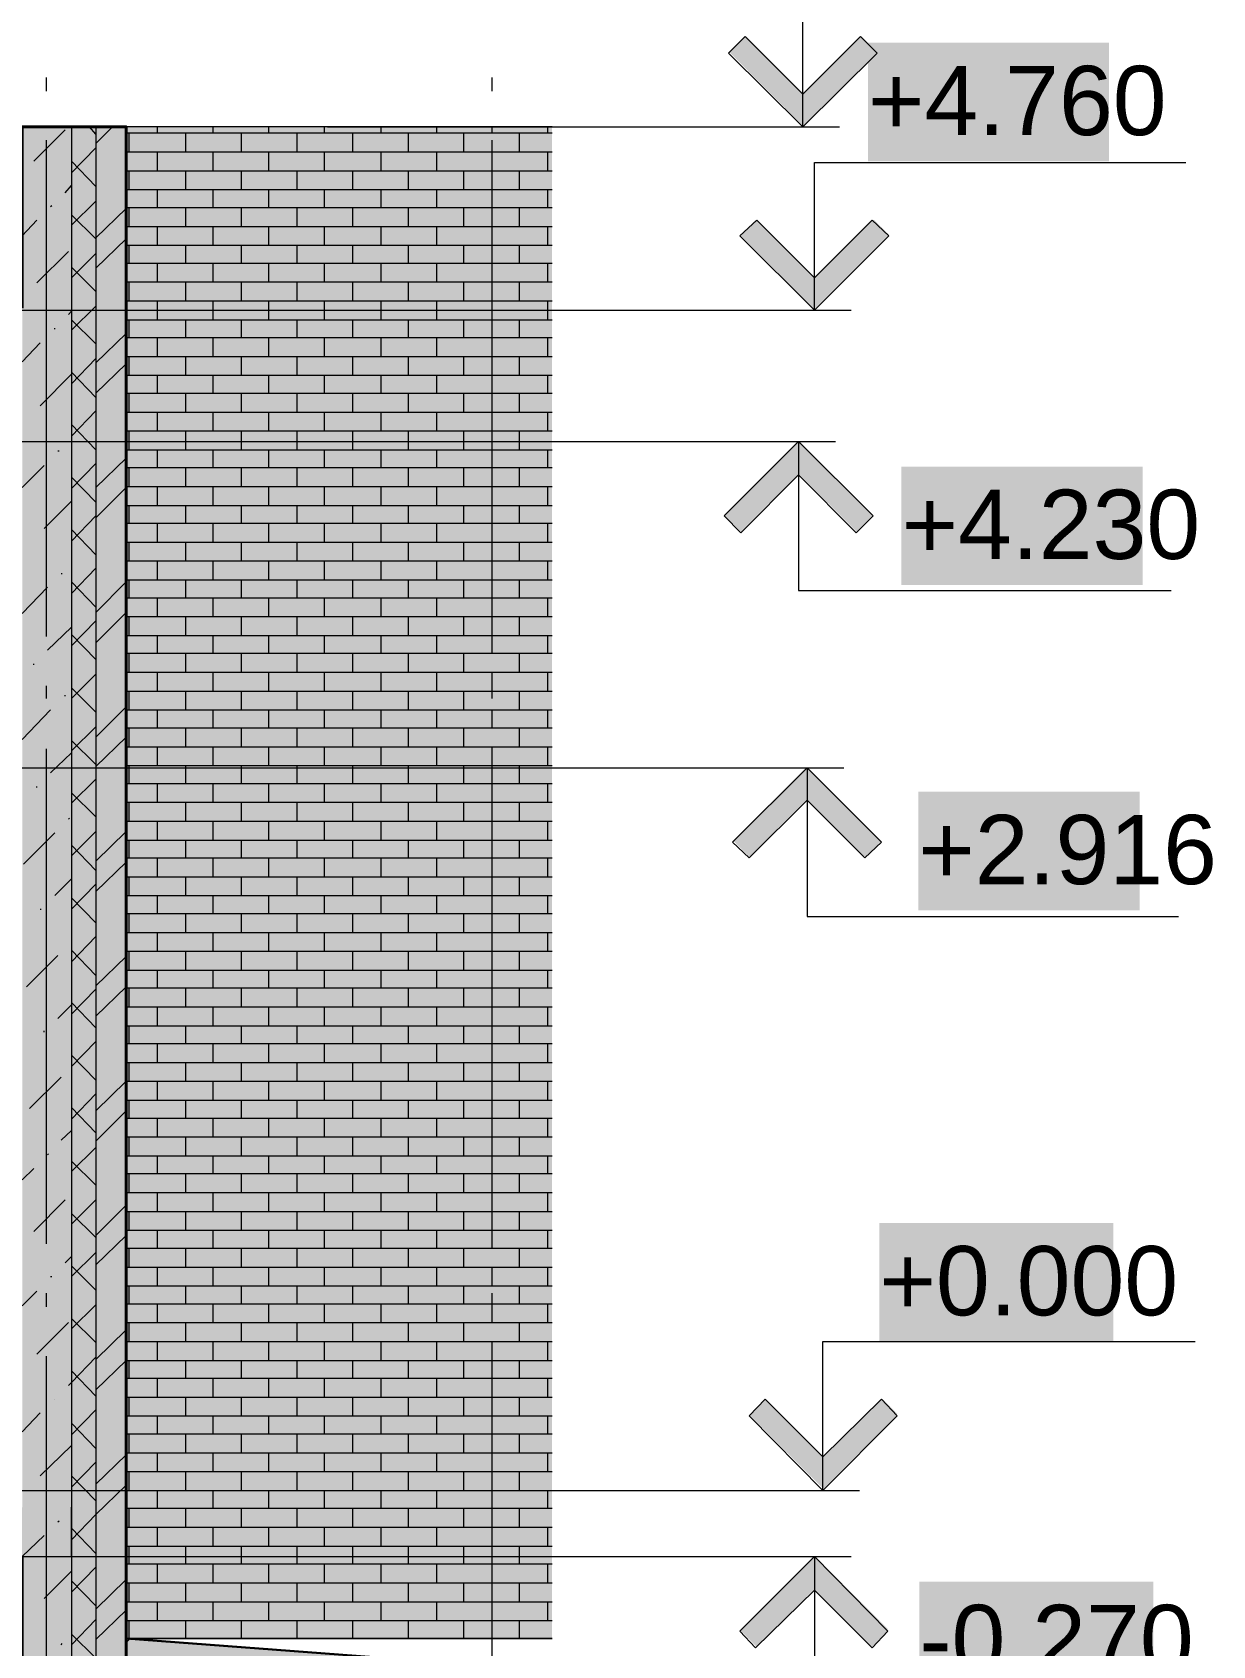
# Model space of a CAD drawing. Header units: millimetres. Extents: x -6983 to 114033, y -5968 to 36007.
# Drawn here: x 97020 to 101784, y 1476 to 7986 of the extents above; entities that cross this region are included whole.
import ezdxf

# ---------------------------------------------------------------- set-up
doc = ezdxf.new("R2010")
doc.units = ezdxf.units.MM
doc.layers.add('PDF _Геометрия', color=7, linetype='Continuous')
doc.layers.add('PDF _Текст', color=7, linetype='Continuous')
doc.layers.add('PDF _Сплошная заливка', color=7, linetype='Continuous', true_color=0xffffff)
doc.styles.add('PDF Arial', font='arial.ttf')

msp = doc.modelspace()

# ---------------------------------------------------------------- hatches: boundary and pattern name
at = {"layer": 'PDF _Сплошная заливка', "transparency": 33554559}
for color, points in [(7, [(100430, 7905.9), (100366.5, 7969.4), (100358, 7969.4), (100133.7, 7745.1), (100125.2, 7740.8), (100125.2, 7745.1), (99900.8, 7969.4), (99892.4, 7969.4), (99888.1, 7965.2), (99828.9, 7905.9), (99837.3, 7901.7), (100125.2, 7613.8), (100137.9, 7609.6), (100137.9, 7613.8)]), (256, [(100391.9, 7944), (100391.9, 7465.7), (101365.5, 7465.7), (101365.5, 7944)]), (256, [(97178.8, 7605.4), (97178.8, 302.9), (97276.2, 302.9), (97276.2, 7605.4)]), (256, [(97276.2, 7605.4), (97276.2, 302.9), (97398.9, 302.9), (97398.9, 7605.4)]), (7, [(100476.6, 7169.3), (100417.3, 7228.6), (100404.6, 7228.6), (100180.2, 7004.2), (100171.8, 7000), (100171.8, 7004.2), (99947.4, 7228.6), (99938.9, 7228.6), (99934.7, 7224.4), (99883.9, 7173.6), (99875.4, 7169.3), (100171.8, 6873), (100180.2, 6868.8), (100180.2, 6873)]), (7, [(100413.1, 6039), (100116.7, 6335.4), (100108.3, 6335.4), (100104, 6331.1), (99811.9, 6039), (99875.4, 5975.5), (99883.9, 5971.3), (99883.9, 5975.5), (100108.3, 6199.9), (100116.7, 6199.9), (100341.1, 5975.5), (100349.6, 5971.3), (100349.6, 5975.5)]), (256, [(100527.4, 6233.8), (100527.4, 5755.4), (101501, 5755.4), (101501, 6233.8)]), (7, [(100446.9, 4722.5), (100150.6, 5018.8), (100142.1, 5018.8), (100137.9, 5014.6), (99845.8, 4722.5), (99854.3, 4718.3), (99909.3, 4663.2), (99917.8, 4659), (99917.8, 4663.2), (100142.1, 4887.6), (100150.6, 4887.6), (100375, 4663.2), (100387.7, 4659), (100387.7, 4663.2)]), (256, [(100595.1, 4921.5), (100595.1, 4443.1), (101488.3, 4443.1), (101488.3, 4921.5)]), (256, [(100438.5, 3181.6), (100438.5, 2703.2), (101382.5, 2703.2), (101382.5, 3181.6)]), (7, [(100510.4, 2411.1), (100451.2, 2470.4), (100442.7, 2470.4), (100218.3, 2246), (100205.6, 2241.8), (100205.6, 2246), (99981.3, 2470.4), (99977, 2470.4), (99972.8, 2466.1), (99913.5, 2406.9), (100214.1, 2106.3), (100214.1, 2110.5), (100506.2, 2402.6)]), (256, [(72380.3, 2034.3), (72380.3, 1835.4), (97179, 1835.4), (97179, 2034.3)]), (7, [(100472.3, 1543.3), (100180.2, 1835.4), (100171.8, 1835.4), (100167.5, 1831.1), (99875.4, 1539), (99938.9, 1475.5), (99947.4, 1471.3), (99947.4, 1475.5), (100171.8, 1699.9), (100180.2, 1699.9), (100404.6, 1475.5), (100413.1, 1471.3), (100413.1, 1475.5), (100468.1, 1530.6)]), (256, [(100599.3, 1733.8), (100599.3, 1255.4), (101543.3, 1255.4), (101543.3, 1733.8)])]:
    msp.add_hatch(color=color, dxfattribs=at).paths.add_polyline_path(points)
h = msp.add_hatch(color=256, dxfattribs=at)
h.paths.add_polyline_path([(96979.8, 2034.3), (97178.8, 2034.3), (97178.8, 7605.4), (96979.8, 7605.4)])
h.paths.add_polyline_path([(97178.8, 1835.4), (96979.8, 1835.4), (96979.8, 302.9), (97178.8, 302.9)])
h = msp.add_hatch(color=256, dxfattribs=at)
h.paths.add_polyline_path([(97398.9, 1505.2), (99117.7, 1505.2), (99117.7, 7605.4), (97398.9, 7605.4)])
h.paths.add_polyline_path([(99117.7, 1352.8), (97398.9, 1352.8), (97398.9, 302.9), (99117.7, 302.9)])
h = msp.add_hatch(color=256, dxfattribs=at)
h.paths.add_polyline_path([(71440.5, 1437.4), (71381.2, 1433.2), (71381.2, 1352.8), (72380.3, 1352.8), (72380.3, 1505.2), (72325.3, 1505.2), (71940, 1475.5), (71880.8, 1471.3)])
h.paths.add_polyline_path([(97898.5, 1471.3), (97458.2, 1505.2), (97398.9, 1505.2), (97398.9, 1352.8), (98398, 1352.8), (98398, 1433.2), (97957.7, 1467.1)])

# ---------------------------------------------------------------- linework, layer by layer
at = {"layer": 'PDF _Геометрия', "lineweight": 9}
for points in [[(98211.7, 7605.4), (99693.4, 7605.4), (100129.4, 7605.4), (100430, 7901.7), (100362.3, 7969.4), (100129.4, 7736.6), (99896.6, 7969.4), (99828.9, 7901.7), (100129.4, 7605.4), (100129.4, 8202.3), (101628, 8202.3)], [(97026.4, 7465.7), (97153.4, 7592.7)], [(97178.8, 7605.4), (97178.8, 2034.3), (97178.8, 1835.4), (97178.8, 302.9)], [(97276.2, 7575.7), (97250.8, 7605.4)], [(97276.2, 7605.4), (97276.2, 302.9), (97276.2, 307.2)], [(97276.2, 7537.6), (97343.9, 7605.4)], [(97398.9, 7580), (99117.7, 7580)], [(97411.6, 7503.8), (97411.6, 7580)], [(97525.9, 7580), (97525.9, 7605.4)], [(97640.2, 7503.8), (97640.2, 7580)], [(97750.3, 7580), (97750.3, 7605.4)], [(97864.6, 7503.8), (97864.6, 7580)], [(97974.7, 7580), (97974.7, 7605.4)], [(98089, 7503.8), (98089, 7580)], [(98199, 7580), (98199, 7605.4)], [(98313.3, 7503.8), (98313.3, 7580)], [(98427.6, 7580), (98427.6, 7605.4)], [(98537.7, 7503.8), (98537.7, 7580)], [(98652, 7580), (98652, 7605.4)], [(98762.1, 7503.8), (98762.1, 7580)], [(98876.4, 7580), (98876.4, 7605.4)], [(98986.4, 7503.8), (98986.4, 7580)], [(99100.7, 7580), (99100.7, 7605.4)], [(99583.3, 7605.4), (100277.6, 7605.4)], [(97178.8, 7419.1), (97276.2, 7520.7)], [(97398.9, 7503.8), (99117.7, 7503.8)], [(97525.9, 7427.6), (97525.9, 7503.8)], [(97750.3, 7427.6), (97750.3, 7503.8)], [(97974.7, 7427.6), (97974.7, 7503.8)], [(98199, 7427.6), (98199, 7503.8)], [(98427.6, 7427.6), (98427.6, 7503.8)], [(98652, 7427.6), (98652, 7503.8)], [(98876.4, 7427.6), (98876.4, 7503.8)], [(99100.7, 7427.6), (99100.7, 7503.8)], [(96416.8, 6864.5), (99879.7, 6864.5), (100176, 6864.5), (100476.6, 7165.1), (100408.8, 7228.6), (100176, 6995.8), (99943.2, 7228.6), (99875.4, 7165.1), (100176, 6864.5), (100176, 7461.4), (101674.6, 7461.4)], [(97276.2, 7364.1), (97178.8, 7465.7)], [(97398.9, 7427.6), (99117.7, 7427.6)], [(97411.6, 7351.4), (97411.6, 7427.6)], [(97640.2, 7351.4), (97640.2, 7427.6)], [(97864.6, 7351.4), (97864.6, 7427.6)], [(98089, 7351.4), (98089, 7427.6)], [(98313.3, 7351.4), (98313.3, 7427.6)], [(98537.7, 7351.4), (98537.7, 7427.6)], [(98762.1, 7351.4), (98762.1, 7427.6)], [(98986.4, 7351.4), (98986.4, 7427.6)], [(97153.4, 7338.7), (97178.8, 7368.3)], [(97178.8, 7207.4), (97276.2, 7304.8)], [(97398.9, 7351.4), (99117.7, 7351.4)], [(97525.9, 7279.4), (97525.9, 7351.4)], [(97750.3, 7279.4), (97750.3, 7351.4)], [(97974.7, 7279.4), (97974.7, 7351.4)], [(98199, 7279.4), (98199, 7351.4)], [(98427.6, 7279.4), (98427.6, 7351.4)], [(98652, 7279.4), (98652, 7351.4)], [(98876.4, 7279.4), (98876.4, 7351.4)], [(99100.7, 7279.4), (99100.7, 7351.4)], [(96979.8, 7165.1), (97039.1, 7228.6)], [(97094.1, 7283.6), (97098.4, 7287.9)], [(97276.2, 7152.4), (97178.8, 7249.8)], [(97276.2, 7156.6), (97398.9, 7275.2)], [(97398.9, 7279.4), (99117.7, 7279.4)], [(97411.6, 7203.2), (97411.6, 7279.4)], [(97640.2, 7203.2), (97640.2, 7279.4)], [(97864.6, 7203.2), (97864.6, 7279.4)], [(98089, 7203.2), (98089, 7279.4)], [(98313.3, 7203.2), (98313.3, 7279.4)], [(98537.7, 7203.2), (98537.7, 7279.4)], [(98762.1, 7203.2), (98762.1, 7279.4)], [(98986.4, 7203.2), (98986.4, 7279.4)], [(97398.9, 7203.2), (99117.7, 7203.2)], [(97525.9, 7127), (97525.9, 7203.2)], [(97750.3, 7127), (97750.3, 7203.2)], [(97974.7, 7127), (97974.7, 7203.2)], [(98199, 7127), (98199, 7203.2)], [(98427.6, 7127), (98427.6, 7203.2)], [(98652, 7127), (98652, 7203.2)], [(98876.4, 7127), (98876.4, 7203.2)], [(99100.7, 7127), (99100.7, 7203.2)], [(97039.1, 6974.6), (97166.1, 7101.6)], [(97276.2, 7033.9), (97398.9, 7152.4)], [(97398.9, 7127), (99117.7, 7127)], [(97411.6, 7055), (97411.6, 7127)], [(97640.2, 7055), (97640.2, 7127)], [(97864.6, 7055), (97864.6, 7127)], [(98089, 7055), (98089, 7127)], [(98313.3, 7055), (98313.3, 7127)], [(98537.7, 7055), (98537.7, 7127)], [(98762.1, 7055), (98762.1, 7127)], [(98986.4, 7055), (98986.4, 7127)], [(97178.8, 6995.8), (97276.2, 7093.1)], [(97276.2, 6940.7), (97178.8, 7038.1)], [(97398.9, 7055), (99117.7, 7055)], [(97525.9, 6978.8), (97525.9, 7055)], [(97750.3, 6978.8), (97750.3, 7055)], [(97974.7, 6978.8), (97974.7, 7055)], [(98199, 6978.8), (98199, 7055)], [(98427.6, 6978.8), (98427.6, 7055)], [(98652, 6978.8), (98652, 7055)], [(98876.4, 6978.8), (98876.4, 7055)], [(99100.7, 6978.8), (99100.7, 7055)], [(97398.9, 6978.8), (99117.7, 6978.8)], [(97411.6, 6902.6), (97411.6, 6978.8)], [(97640.2, 6902.6), (97640.2, 6978.8)], [(97864.6, 6902.6), (97864.6, 6978.8)], [(98089, 6902.6), (98089, 6978.8)], [(98313.3, 6902.6), (98313.3, 6978.8)], [(98537.7, 6902.6), (98537.7, 6978.8)], [(98762.1, 6902.6), (98762.1, 6978.8)], [(98986.4, 6902.6), (98986.4, 6978.8)], [(97398.9, 6902.6), (99117.7, 6902.6)], [(97525.9, 6826.4), (97525.9, 6902.6)], [(97750.3, 6826.4), (97750.3, 6902.6)], [(97974.7, 6826.4), (97974.7, 6902.6)], [(98199, 6826.4), (98199, 6902.6)], [(98427.6, 6826.4), (98427.6, 6902.6)], [(98652, 6826.4), (98652, 6902.6)], [(98876.4, 6826.4), (98876.4, 6902.6)], [(99100.7, 6826.4), (99100.7, 6902.6)], [(97166.1, 6847.6), (97178.8, 6860.3)], [(97178.8, 6784.1), (97276.2, 6881.5)], [(99629.9, 6864.5), (100324.2, 6864.5)], [(97111.1, 6788.3), (97111.1, 6792.6)], [(97276.2, 6729.1), (97178.8, 6826.4)], [(97276.2, 6652.9), (97398.9, 6771.4)], [(97398.9, 6826.4), (99117.7, 6826.4)], [(97411.6, 6754.5), (97411.6, 6826.4)], [(97640.2, 6754.5), (97640.2, 6826.4)], [(97864.6, 6754.5), (97864.6, 6826.4)], [(98089, 6754.5), (98089, 6826.4)], [(98313.3, 6754.5), (98313.3, 6826.4)], [(98537.7, 6754.5), (98537.7, 6826.4)], [(98762.1, 6754.5), (98762.1, 6826.4)], [(98986.4, 6754.5), (98986.4, 6826.4)], [(96979.8, 6657.1), (97051.8, 6733.3)], [(97398.9, 6754.5), (99117.7, 6754.5)], [(97525.9, 6678.3), (97525.9, 6754.5)], [(97750.3, 6678.3), (97750.3, 6754.5)], [(97974.7, 6678.3), (97974.7, 6754.5)], [(98199, 6678.3), (98199, 6754.5)], [(98427.6, 6678.3), (98427.6, 6754.5)], [(98652, 6678.3), (98652, 6754.5)], [(98876.4, 6678.3), (98876.4, 6754.5)], [(99100.7, 6678.3), (99100.7, 6754.5)], [(97178.8, 6568.2), (97276.2, 6669.8)], [(97276.2, 6530.1), (97398.9, 6648.6)], [(97398.9, 6678.3), (99117.7, 6678.3)], [(97411.6, 6602.1), (97411.6, 6678.3)], [(97640.2, 6602.1), (97640.2, 6678.3)], [(97864.6, 6602.1), (97864.6, 6678.3)], [(98089, 6602.1), (98089, 6678.3)], [(98313.3, 6602.1), (98313.3, 6678.3)], [(98537.7, 6602.1), (98537.7, 6678.3)], [(98762.1, 6602.1), (98762.1, 6678.3)], [(98986.4, 6602.1), (98986.4, 6678.3)], [(97051.8, 6479.3), (97178.8, 6606.3)], [(97276.2, 6513.2), (97178.8, 6614.8)], [(97398.9, 6602.1), (99117.7, 6602.1)], [(97525.9, 6530.1), (97525.9, 6602.1)], [(97750.3, 6530.1), (97750.3, 6602.1)], [(97974.7, 6530.1), (97974.7, 6602.1)], [(98199, 6530.1), (98199, 6602.1)], [(98427.6, 6530.1), (98427.6, 6602.1)], [(98652, 6530.1), (98652, 6602.1)], [(98876.4, 6530.1), (98876.4, 6602.1)], [(99100.7, 6530.1), (99100.7, 6602.1)], [(97398.9, 6530.1), (99117.7, 6530.1)], [(97411.6, 6453.9), (97411.6, 6530.1)], [(97640.2, 6453.9), (97640.2, 6530.1)], [(97864.6, 6453.9), (97864.6, 6530.1)], [(98089, 6453.9), (98089, 6530.1)], [(98313.3, 6453.9), (98313.3, 6530.1)], [(98537.7, 6453.9), (98537.7, 6530.1)], [(98762.1, 6453.9), (98762.1, 6530.1)], [(98986.4, 6453.9), (98986.4, 6530.1)], [(97178.8, 6356.5), (97276.2, 6458.1)], [(97398.9, 6453.9), (99117.7, 6453.9)], [(97525.9, 6377.7), (97525.9, 6453.9)], [(97750.3, 6377.7), (97750.3, 6453.9)], [(97974.7, 6377.7), (97974.7, 6453.9)], [(98199, 6377.7), (98199, 6453.9)], [(98427.6, 6377.7), (98427.6, 6453.9)], [(98652, 6377.7), (98652, 6453.9)], [(98876.4, 6377.7), (98876.4, 6453.9)], [(99100.7, 6377.7), (99100.7, 6453.9)], [(97276.2, 6301.5), (97178.8, 6403.1)], [(96480.3, 6335.4), (100082.9, 6335.4), (100112.5, 6335.4), (100413.1, 6034.8), (100345.3, 5967.1), (100112.5, 6199.9), (99879.7, 5967.1), (99811.9, 6034.8), (100112.5, 6335.4), (100112.5, 5734.3), (101615.3, 5734.3)], [(97398.9, 6377.7), (99117.7, 6377.7)], [(97411.6, 6301.5), (97411.6, 6377.7)], [(97640.2, 6301.5), (97640.2, 6377.7)], [(97864.6, 6301.5), (97864.6, 6377.7)], [(98089, 6301.5), (98089, 6377.7)], [(98313.3, 6301.5), (98313.3, 6377.7)], [(98537.7, 6301.5), (98537.7, 6377.7)], [(98762.1, 6301.5), (98762.1, 6377.7)], [(98986.4, 6301.5), (98986.4, 6377.7)], [(99566.4, 6335.4), (100260.7, 6335.4)], [(97123.8, 6297.3), (97128, 6297.3)], [(97276.2, 6149.1), (97398.9, 6267.6)], [(97398.9, 6301.5), (99117.7, 6301.5)], [(97525.9, 6229.5), (97525.9, 6301.5)], [(97750.3, 6229.5), (97750.3, 6301.5)], [(97974.7, 6229.5), (97974.7, 6301.5)], [(98199, 6229.5), (98199, 6301.5)], [(98427.6, 6229.5), (98427.6, 6301.5)], [(98652, 6229.5), (98652, 6301.5)], [(98876.4, 6229.5), (98876.4, 6301.5)], [(99100.7, 6229.5), (99100.7, 6301.5)], [(96979.8, 6149.1), (97068.7, 6238)], [(97178.8, 6144.9), (97276.2, 6246.5)], [(97276.2, 6089.8), (97178.8, 6191.4)], [(97398.9, 6229.5), (99117.7, 6229.5)], [(97411.6, 6153.3), (97411.6, 6229.5)], [(97640.2, 6153.3), (97640.2, 6229.5)], [(97864.6, 6153.3), (97864.6, 6229.5)], [(98089, 6153.3), (98089, 6229.5)], [(98313.3, 6153.3), (98313.3, 6229.5)], [(98537.7, 6153.3), (98537.7, 6229.5)], [(98762.1, 6153.3), (98762.1, 6229.5)], [(98986.4, 6153.3), (98986.4, 6229.5)], [(97276.2, 6026.3), (97398.9, 6149.1)], [(97398.9, 6153.3), (99117.7, 6153.3)], [(97525.9, 6077.1), (97525.9, 6153.3)], [(97750.3, 6077.1), (97750.3, 6153.3)], [(97974.7, 6077.1), (97974.7, 6153.3)], [(98199, 6077.1), (98199, 6153.3)], [(98427.6, 6077.1), (98427.6, 6153.3)], [(98652, 6077.1), (98652, 6153.3)], [(98876.4, 6077.1), (98876.4, 6153.3)], [(99100.7, 6077.1), (99100.7, 6153.3)], [(97068.7, 5984), (97178.8, 6094.1)], [(97398.9, 6077.1), (99117.7, 6077.1)], [(97411.6, 6005.2), (97411.6, 6077.1)], [(97640.2, 6005.2), (97640.2, 6077.1)], [(97864.6, 6005.2), (97864.6, 6077.1)], [(98089, 6005.2), (98089, 6077.1)], [(98313.3, 6005.2), (98313.3, 6077.1)], [(98537.7, 6005.2), (98537.7, 6077.1)], [(98762.1, 6005.2), (98762.1, 6077.1)], [(98986.4, 6005.2), (98986.4, 6077.1)], [(97178.8, 5933.2), (97276.2, 6034.8)], [(97398.9, 6005.2), (99117.7, 6005.2)], [(97525.9, 5929), (97525.9, 6005.2)], [(97750.3, 5929), (97750.3, 6005.2)], [(97974.7, 5929), (97974.7, 6005.2)], [(98199, 5929), (98199, 6005.2)], [(98427.6, 5929), (98427.6, 6005.2)], [(98652, 5929), (98652, 6005.2)], [(98876.4, 5929), (98876.4, 6005.2)], [(99100.7, 5929), (99100.7, 6005.2)], [(97276.2, 5878.2), (97178.8, 5979.8)], [(97398.9, 5929), (99117.7, 5929)], [(97411.6, 5852.8), (97411.6, 5929)], [(97640.2, 5852.8), (97640.2, 5929)], [(97864.6, 5852.8), (97864.6, 5929)], [(98089, 5852.8), (98089, 5929)], [(98313.3, 5852.8), (98313.3, 5929)], [(98537.7, 5852.8), (98537.7, 5929)], [(98762.1, 5852.8), (98762.1, 5929)], [(98986.4, 5852.8), (98986.4, 5929)], [(97136.5, 5802), (97140.7, 5802)], [(97178.8, 5721.6), (97276.2, 5823.2)], [(97398.9, 5852.8), (99117.7, 5852.8)], [(97525.9, 5776.6), (97525.9, 5852.8)], [(97750.3, 5776.6), (97750.3, 5852.8)], [(97974.7, 5776.6), (97974.7, 5852.8)], [(98199, 5776.6), (98199, 5852.8)], [(98427.6, 5776.6), (98427.6, 5852.8)], [(98652, 5776.6), (98652, 5852.8)], [(98876.4, 5776.6), (98876.4, 5852.8)], [(99100.7, 5776.6), (99100.7, 5852.8)], [(96979.8, 5641.1), (97081.4, 5747)], [(97276.2, 5666.5), (97178.8, 5768.1)], [(97276.2, 5645.4), (97398.9, 5768.1)], [(97398.9, 5776.6), (99117.7, 5776.6)], [(97411.6, 5704.6), (97411.6, 5776.6)], [(97640.2, 5704.6), (97640.2, 5776.6)], [(97864.6, 5704.6), (97864.6, 5776.6)], [(98089, 5704.6), (98089, 5776.6)], [(98313.3, 5704.6), (98313.3, 5776.6)], [(98537.7, 5704.6), (98537.7, 5776.6)], [(98762.1, 5704.6), (98762.1, 5776.6)], [(98986.4, 5704.6), (98986.4, 5776.6)], [(97398.9, 5704.6), (99117.7, 5704.6)], [(97525.9, 5628.4), (97525.9, 5704.6)], [(97750.3, 5628.4), (97750.3, 5704.6)], [(97974.7, 5628.4), (97974.7, 5704.6)], [(98199, 5628.4), (98199, 5704.6)], [(98427.6, 5628.4), (98427.6, 5704.6)], [(98652, 5628.4), (98652, 5704.6)], [(98876.4, 5628.4), (98876.4, 5704.6)], [(99100.7, 5628.4), (99100.7, 5704.6)], [(97178.8, 5509.9), (97276.2, 5611.5)], [(97276.2, 5522.6), (97398.9, 5645.4)], [(97398.9, 5628.4), (99117.7, 5628.4)], [(97411.6, 5552.2), (97411.6, 5628.4)], [(97640.2, 5552.2), (97640.2, 5628.4)], [(97864.6, 5552.2), (97864.6, 5628.4)], [(98089, 5552.2), (98089, 5628.4)], [(98313.3, 5552.2), (98313.3, 5628.4)], [(98537.7, 5552.2), (98537.7, 5628.4)], [(98762.1, 5552.2), (98762.1, 5628.4)], [(98986.4, 5552.2), (98986.4, 5628.4)], [(97081.4, 5493), (97178.8, 5586.1)], [(97276.2, 5454.9), (97178.8, 5556.5)], [(97398.9, 5552.2), (99117.7, 5552.2)], [(97525.9, 5480.3), (97525.9, 5552.2)], [(97750.3, 5480.3), (97750.3, 5552.2)], [(97974.7, 5480.3), (97974.7, 5552.2)], [(98199, 5480.3), (98199, 5552.2)], [(98427.6, 5480.3), (98427.6, 5552.2)], [(98652, 5480.3), (98652, 5552.2)], [(98876.4, 5480.3), (98876.4, 5552.2)], [(99100.7, 5480.3), (99100.7, 5552.2)], [(97398.9, 5480.3), (99117.7, 5480.3)], [(97411.6, 5404.1), (97411.6, 5480.3)], [(97640.2, 5404.1), (97640.2, 5480.3)], [(97864.6, 5404.1), (97864.6, 5480.3)], [(98089, 5404.1), (98089, 5480.3)], [(98313.3, 5404.1), (98313.3, 5480.3)], [(98537.7, 5404.1), (98537.7, 5480.3)], [(98762.1, 5404.1), (98762.1, 5480.3)], [(98986.4, 5404.1), (98986.4, 5480.3)], [(97026.4, 5433.7), (97026.4, 5437.9)], [(97398.9, 5404.1), (99117.7, 5404.1)], [(97525.9, 5327.9), (97525.9, 5404.1)], [(97750.3, 5327.9), (97750.3, 5404.1)], [(97974.7, 5327.9), (97974.7, 5404.1)], [(98199, 5327.9), (98199, 5404.1)], [(98427.6, 5327.9), (98427.6, 5404.1)], [(98652, 5327.9), (98652, 5404.1)], [(98876.4, 5327.9), (98876.4, 5404.1)], [(99100.7, 5327.9), (99100.7, 5404.1)], [(97178.8, 5298.2), (97276.2, 5395.6)], [(97276.2, 5243.2), (97178.8, 5340.6)], [(97153.4, 5306.7), (97153.4, 5310.9)], [(97398.9, 5327.9), (99117.7, 5327.9)], [(97411.6, 5251.7), (97411.6, 5327.9)], [(97640.2, 5251.7), (97640.2, 5327.9)], [(97864.6, 5251.7), (97864.6, 5327.9)], [(98089, 5251.7), (98089, 5327.9)], [(98313.3, 5251.7), (98313.3, 5327.9)], [(98537.7, 5251.7), (98537.7, 5327.9)], [(98762.1, 5251.7), (98762.1, 5327.9)], [(98986.4, 5251.7), (98986.4, 5327.9)], [(96979.8, 5133.1), (97094.1, 5251.7)], [(97276.2, 5141.6), (97398.9, 5264.4)], [(97398.9, 5251.7), (99117.7, 5251.7)], [(97525.9, 5179.7), (97525.9, 5251.7)], [(97750.3, 5179.7), (97750.3, 5251.7)], [(97974.7, 5179.7), (97974.7, 5251.7)], [(98199, 5179.7), (98199, 5251.7)], [(98427.6, 5179.7), (98427.6, 5251.7)], [(98652, 5179.7), (98652, 5251.7)], [(98876.4, 5179.7), (98876.4, 5251.7)], [(99100.7, 5179.7), (99100.7, 5251.7)], [(97178.8, 5086.6), (97276.2, 5183.9)], [(97398.9, 5179.7), (99117.7, 5179.7)], [(97411.6, 5103.5), (97411.6, 5179.7)], [(97640.2, 5103.5), (97640.2, 5179.7)], [(97864.6, 5103.5), (97864.6, 5179.7)], [(98089, 5103.5), (98089, 5179.7)], [(98313.3, 5103.5), (98313.3, 5179.7)], [(98537.7, 5103.5), (98537.7, 5179.7)], [(98762.1, 5103.5), (98762.1, 5179.7)], [(98986.4, 5103.5), (98986.4, 5179.7)], [(97276.2, 5031.5), (97178.8, 5128.9)], [(97276.2, 5023.1), (97398.9, 5141.6)], [(97398.9, 5103.5), (99117.7, 5103.5)], [(97525.9, 5027.3), (97525.9, 5103.5)], [(97750.3, 5027.3), (97750.3, 5103.5)], [(97974.7, 5027.3), (97974.7, 5103.5)], [(98199, 5027.3), (98199, 5103.5)], [(98427.6, 5027.3), (98427.6, 5103.5)], [(98652, 5027.3), (98652, 5103.5)], [(98876.4, 5027.3), (98876.4, 5103.5)], [(99100.7, 5027.3), (99100.7, 5103.5)], [(96480.3, 5018.8), (99803.5, 5018.8), (100146.4, 5018.8), (100446.9, 4718.3), (100379.2, 4654.8), (100146.4, 4887.6), (99913.5, 4654.8), (99845.8, 4718.3), (100146.4, 5018.8), (100146.4, 4417.7), (101644.9, 4417.7)], [(97094.1, 4997.7), (97178.8, 5078.1)], [(97398.9, 5027.3), (99117.7, 5027.3)], [(97411.6, 4955.3), (97411.6, 5027.3)], [(97640.2, 4955.3), (97640.2, 5027.3)], [(97864.6, 4955.3), (97864.6, 5027.3)], [(98089, 4955.3), (98089, 5027.3)], [(98313.3, 4955.3), (98313.3, 5027.3)], [(98537.7, 4955.3), (98537.7, 5027.3)], [(98762.1, 4955.3), (98762.1, 5027.3)], [(98986.4, 4955.3), (98986.4, 5027.3)], [(99596, 5018.8), (100294.5, 5018.8)], [(97178.8, 4874.9), (97276.2, 4972.3)], [(97398.9, 4955.3), (99117.7, 4955.3)], [(97525.9, 4879.1), (97525.9, 4955.3)], [(97750.3, 4879.1), (97750.3, 4955.3)], [(97974.7, 4879.1), (97974.7, 4955.3)], [(98199, 4879.1), (98199, 4955.3)], [(98427.6, 4879.1), (98427.6, 4955.3)], [(98652, 4879.1), (98652, 4955.3)], [(98876.4, 4879.1), (98876.4, 4955.3)], [(99100.7, 4879.1), (99100.7, 4955.3)], [(97039.1, 4938.4), (97039.1, 4942.6)], [(97276.2, 4819.9), (97178.8, 4917.2)], [(97398.9, 4879.1), (99117.7, 4879.1)], [(97411.6, 4802.9), (97411.6, 4879.1)], [(97640.2, 4802.9), (97640.2, 4879.1)], [(97864.6, 4802.9), (97864.6, 4879.1)], [(98089, 4802.9), (98089, 4879.1)], [(98313.3, 4802.9), (98313.3, 4879.1)], [(98537.7, 4802.9), (98537.7, 4879.1)], [(98762.1, 4802.9), (98762.1, 4879.1)], [(98986.4, 4802.9), (98986.4, 4879.1)], [(96984.1, 4629.4), (97111.1, 4756.4)], [(97166.1, 4811.4), (97170.3, 4815.6)], [(97178.8, 4663.2), (97276.2, 4760.6)], [(97276.2, 4642.1), (97398.9, 4760.6)], [(97398.9, 4802.9), (99117.7, 4802.9)], [(97525.9, 4726.7), (97525.9, 4802.9)], [(97750.3, 4726.7), (97750.3, 4802.9)], [(97974.7, 4726.7), (97974.7, 4802.9)], [(98199, 4726.7), (98199, 4802.9)], [(98427.6, 4726.7), (98427.6, 4802.9)], [(98652, 4726.7), (98652, 4802.9)], [(98876.4, 4726.7), (98876.4, 4802.9)], [(99100.7, 4726.7), (99100.7, 4802.9)], [(97276.2, 4604), (97178.8, 4705.6)], [(97398.9, 4726.7), (99117.7, 4726.7)], [(97411.6, 4654.8), (97411.6, 4726.7)], [(97640.2, 4654.8), (97640.2, 4726.7)], [(97864.6, 4654.8), (97864.6, 4726.7)], [(98089, 4654.8), (98089, 4726.7)], [(98313.3, 4654.8), (98313.3, 4726.7)], [(98537.7, 4654.8), (98537.7, 4726.7)], [(98762.1, 4654.8), (98762.1, 4726.7)], [(98986.4, 4654.8), (98986.4, 4726.7)], [(97276.2, 4519.3), (97398.9, 4637.8)], [(97398.9, 4654.8), (99117.7, 4654.8)], [(97525.9, 4578.6), (97525.9, 4654.8)], [(97750.3, 4578.6), (97750.3, 4654.8)], [(97974.7, 4578.6), (97974.7, 4654.8)], [(98199, 4578.6), (98199, 4654.8)], [(98427.6, 4578.6), (98427.6, 4654.8)], [(98652, 4578.6), (98652, 4654.8)], [(98876.4, 4578.6), (98876.4, 4654.8)], [(99100.7, 4578.6), (99100.7, 4654.8)], [(97111.1, 4502.4), (97178.8, 4570.1)], [(97398.9, 4578.6), (99117.7, 4578.6)], [(97411.6, 4502.4), (97411.6, 4578.6)], [(97640.2, 4502.4), (97640.2, 4578.6)], [(97864.6, 4502.4), (97864.6, 4578.6)], [(98089, 4502.4), (98089, 4578.6)], [(98313.3, 4502.4), (98313.3, 4578.6)], [(98537.7, 4502.4), (98537.7, 4578.6)], [(98762.1, 4502.4), (98762.1, 4578.6)], [(98986.4, 4502.4), (98986.4, 4578.6)], [(97178.8, 4447.3), (97276.2, 4548.9)], [(97276.2, 4392.3), (97178.8, 4493.9)], [(97398.9, 4502.4), (99117.7, 4502.4)], [(97525.9, 4430.4), (97525.9, 4502.4)], [(97750.3, 4430.4), (97750.3, 4502.4)], [(97974.7, 4430.4), (97974.7, 4502.4)], [(98199, 4430.4), (98199, 4502.4)], [(98427.6, 4430.4), (98427.6, 4502.4)], [(98652, 4430.4), (98652, 4502.4)], [(98876.4, 4430.4), (98876.4, 4502.4)], [(99100.7, 4430.4), (99100.7, 4502.4)], [(97051.8, 4447.3), (97056, 4447.3)], [(97398.9, 4430.4), (99117.7, 4430.4)], [(97411.6, 4354.2), (97411.6, 4430.4)], [(97640.2, 4354.2), (97640.2, 4430.4)], [(97864.6, 4354.2), (97864.6, 4430.4)], [(98089, 4354.2), (98089, 4430.4)], [(98313.3, 4354.2), (98313.3, 4430.4)], [(98537.7, 4354.2), (98537.7, 4430.4)], [(98762.1, 4354.2), (98762.1, 4430.4)], [(98986.4, 4354.2), (98986.4, 4430.4)], [(97178.8, 4235.7), (97276.2, 4337.3)], [(97398.9, 4354.2), (99117.7, 4354.2)], [(97525.9, 4278), (97525.9, 4354.2)], [(97750.3, 4278), (97750.3, 4354.2)], [(97974.7, 4278), (97974.7, 4354.2)], [(98199, 4278), (98199, 4354.2)], [(98427.6, 4278), (98427.6, 4354.2)], [(98652, 4278), (98652, 4354.2)], [(98876.4, 4278), (98876.4, 4354.2)], [(99100.7, 4278), (99100.7, 4354.2)], [(96996.8, 4134.1), (97123.8, 4261.1)], [(97276.2, 4180.6), (97178.8, 4282.2)], [(97276.2, 4138.3), (97398.9, 4256.8)], [(97398.9, 4278), (99117.7, 4278)], [(97411.6, 4201.8), (97411.6, 4278)], [(97640.2, 4201.8), (97640.2, 4278)], [(97864.6, 4201.8), (97864.6, 4278)], [(98089, 4201.8), (98089, 4278)], [(98313.3, 4201.8), (98313.3, 4278)], [(98537.7, 4201.8), (98537.7, 4278)], [(98762.1, 4201.8), (98762.1, 4278)], [(98986.4, 4201.8), (98986.4, 4278)], [(97398.9, 4201.8), (99117.7, 4201.8)], [(97525.9, 4129.8), (97525.9, 4201.8)], [(97750.3, 4129.8), (97750.3, 4201.8)], [(97974.7, 4129.8), (97974.7, 4201.8)], [(98199, 4129.8), (98199, 4201.8)], [(98427.6, 4129.8), (98427.6, 4201.8)], [(98652, 4129.8), (98652, 4201.8)], [(98876.4, 4129.8), (98876.4, 4201.8)], [(99100.7, 4129.8), (99100.7, 4201.8)], [(97178.8, 4024), (97276.2, 4125.6)], [(97276.2, 4015.5), (97398.9, 4134.1)], [(97398.9, 4129.8), (99117.7, 4129.8)], [(97411.6, 4053.6), (97411.6, 4129.8)], [(97640.2, 4053.6), (97640.2, 4129.8)], [(97864.6, 4053.6), (97864.6, 4129.8)], [(98089, 4053.6), (98089, 4129.8)], [(98313.3, 4053.6), (98313.3, 4129.8)], [(98537.7, 4053.6), (98537.7, 4129.8)], [(98762.1, 4053.6), (98762.1, 4129.8)], [(98986.4, 4053.6), (98986.4, 4129.8)], [(97123.8, 4007.1), (97178.8, 4062.1)], [(97276.2, 3969), (97178.8, 4070.6)], [(97398.9, 4053.6), (99117.7, 4053.6)], [(97525.9, 3977.4), (97525.9, 4053.6)], [(97750.3, 3977.4), (97750.3, 4053.6)], [(97974.7, 3977.4), (97974.7, 4053.6)], [(98199, 3977.4), (98199, 4053.6)], [(98427.6, 3977.4), (98427.6, 4053.6)], [(98652, 3977.4), (98652, 4053.6)], [(98876.4, 3977.4), (98876.4, 4053.6)], [(99100.7, 3977.4), (99100.7, 4053.6)], [(97398.9, 3977.4), (99117.7, 3977.4)], [(97411.6, 3905.5), (97411.6, 3977.4)], [(97640.2, 3905.5), (97640.2, 3977.4)], [(97864.6, 3905.5), (97864.6, 3977.4)], [(98089, 3905.5), (98089, 3977.4)], [(98313.3, 3905.5), (98313.3, 3977.4)], [(98537.7, 3905.5), (98537.7, 3977.4)], [(98762.1, 3905.5), (98762.1, 3977.4)], [(98986.4, 3905.5), (98986.4, 3977.4)], [(97068.7, 3952), (97068.7, 3956.3)], [(97178.8, 3812.3), (97276.2, 3913.9)], [(97276.2, 3757.3), (97178.8, 3858.9)], [(97398.9, 3905.5), (99117.7, 3905.5)], [(97525.9, 3829.3), (97525.9, 3905.5)], [(97750.3, 3829.3), (97750.3, 3905.5)], [(97974.7, 3829.3), (97974.7, 3905.5)], [(98199, 3829.3), (98199, 3905.5)], [(98427.6, 3829.3), (98427.6, 3905.5)], [(98652, 3829.3), (98652, 3905.5)], [(98876.4, 3829.3), (98876.4, 3905.5)], [(99100.7, 3829.3), (99100.7, 3905.5)], [(97398.9, 3829.3), (99117.7, 3829.3)], [(97411.6, 3753.1), (97411.6, 3829.3)], [(97640.2, 3753.1), (97640.2, 3829.3)], [(97864.6, 3753.1), (97864.6, 3829.3)], [(98089, 3753.1), (98089, 3829.3)], [(98313.3, 3753.1), (98313.3, 3829.3)], [(98537.7, 3753.1), (98537.7, 3829.3)], [(98762.1, 3753.1), (98762.1, 3829.3)], [(98986.4, 3753.1), (98986.4, 3829.3)], [(97009.5, 3643), (97136.5, 3770)], [(97276.2, 3634.5), (97398.9, 3753.1), (99117.7, 3753.1)], [(97525.9, 3676.9), (97525.9, 3753.1)], [(97750.3, 3676.9), (97750.3, 3753.1)], [(97974.7, 3676.9), (97974.7, 3753.1)], [(98199, 3676.9), (98199, 3753.1)], [(98427.6, 3676.9), (98427.6, 3753.1)], [(98652, 3676.9), (98652, 3753.1)], [(98876.4, 3676.9), (98876.4, 3753.1)], [(99100.7, 3676.9), (99100.7, 3753.1)], [(97178.8, 3600.7), (97276.2, 3702.3)], [(97276.2, 3545.6), (97178.8, 3647.2)], [(97398.9, 3676.9), (99117.7, 3676.9)], [(97411.6, 3604.9), (97411.6, 3676.9)], [(97640.2, 3604.9), (97640.2, 3676.9)], [(97864.6, 3604.9), (97864.6, 3676.9)], [(98089, 3604.9), (98089, 3676.9)], [(98313.3, 3604.9), (98313.3, 3676.9)], [(98537.7, 3604.9), (98537.7, 3676.9)], [(98762.1, 3604.9), (98762.1, 3676.9)], [(98986.4, 3604.9), (98986.4, 3676.9)], [(97276.2, 3511.8), (97398.9, 3634.5)], [(97398.9, 3604.9), (99117.7, 3604.9)], [(97525.9, 3528.7), (97525.9, 3604.9)], [(97750.3, 3528.7), (97750.3, 3604.9)], [(97974.7, 3528.7), (97974.7, 3604.9)], [(98199, 3528.7), (98199, 3604.9)], [(98427.6, 3528.7), (98427.6, 3604.9)], [(98652, 3528.7), (98652, 3604.9)], [(98876.4, 3528.7), (98876.4, 3604.9)], [(99100.7, 3528.7), (99100.7, 3604.9)], [(97136.5, 3516), (97178.8, 3554.1)], [(97398.9, 3528.7), (99117.7, 3528.7)], [(97411.6, 3452.5), (97411.6, 3528.7)], [(97640.2, 3452.5), (97640.2, 3528.7)], [(97864.6, 3452.5), (97864.6, 3528.7)], [(98089, 3452.5), (98089, 3528.7)], [(98313.3, 3452.5), (98313.3, 3528.7)], [(98537.7, 3452.5), (98537.7, 3528.7)], [(98762.1, 3452.5), (98762.1, 3528.7)], [(98986.4, 3452.5), (98986.4, 3528.7)], [(97081.4, 3456.7), (97085.7, 3461)], [(97178.8, 3389), (97276.2, 3486.4)], [(97398.9, 3452.5), (99117.7, 3452.5)], [(97525.9, 3380.5), (97525.9, 3452.5)], [(97750.3, 3380.5), (97750.3, 3452.5)], [(97974.7, 3380.5), (97974.7, 3452.5)], [(98199, 3380.5), (98199, 3452.5)], [(98427.6, 3380.5), (98427.6, 3452.5)], [(98652, 3380.5), (98652, 3452.5)], [(98876.4, 3380.5), (98876.4, 3452.5)], [(99100.7, 3380.5), (99100.7, 3452.5)], [(96979.8, 3355.1), (97026.4, 3401.7)], [(97276.2, 3334), (97178.8, 3431.3)], [(97398.9, 3380.5), (99117.7, 3380.5)], [(97411.6, 3304.3), (97411.6, 3380.5)], [(97640.2, 3304.3), (97640.2, 3380.5)], [(97864.6, 3304.3), (97864.6, 3380.5)], [(98089, 3304.3), (98089, 3380.5)], [(98313.3, 3304.3), (98313.3, 3380.5)], [(98537.7, 3304.3), (98537.7, 3380.5)], [(98762.1, 3304.3), (98762.1, 3380.5)], [(98986.4, 3304.3), (98986.4, 3380.5)], [(97026.4, 3147.7), (97153.4, 3274.7)], [(97178.8, 3177.3), (97276.2, 3274.7)], [(97398.9, 3304.3), (99117.7, 3304.3)], [(97525.9, 3228.1), (97525.9, 3304.3)], [(97750.3, 3228.1), (97750.3, 3304.3)], [(97974.7, 3228.1), (97974.7, 3304.3)], [(98199, 3228.1), (98199, 3304.3)], [(98427.6, 3228.1), (98427.6, 3304.3)], [(98652, 3228.1), (98652, 3304.3)], [(98876.4, 3228.1), (98876.4, 3304.3)], [(99100.7, 3228.1), (99100.7, 3304.3)], [(97276.2, 3122.3), (97178.8, 3219.7)], [(97276.2, 3130.8), (97398.9, 3253.5)], [(97398.9, 3228.1), (99117.7, 3228.1)], [(97411.6, 3151.9), (97411.6, 3228.1)], [(97640.2, 3151.9), (97640.2, 3228.1)], [(97864.6, 3151.9), (97864.6, 3228.1)], [(98089, 3151.9), (98089, 3228.1)], [(98313.3, 3151.9), (98313.3, 3228.1)], [(98537.7, 3151.9), (98537.7, 3228.1)], [(98762.1, 3151.9), (98762.1, 3228.1)], [(98986.4, 3151.9), (98986.4, 3228.1)], [(97276.2, 3012.2), (97398.9, 3130.8)], [(97398.9, 3151.9), (99117.7, 3151.9)], [(97525.9, 3080), (97525.9, 3151.9)], [(97750.3, 3080), (97750.3, 3151.9)], [(97974.7, 3080), (97974.7, 3151.9)], [(98199, 3080), (98199, 3151.9)], [(98427.6, 3080), (98427.6, 3151.9)], [(98652, 3080), (98652, 3151.9)], [(98876.4, 3080), (98876.4, 3151.9)], [(99100.7, 3080), (99100.7, 3151.9)], [(97178.8, 2965.7), (97276.2, 3063)], [(97398.9, 3080), (99117.7, 3080)], [(97411.6, 3003.8), (97411.6, 3080)], [(97640.2, 3003.8), (97640.2, 3080)], [(97864.6, 3003.8), (97864.6, 3080)], [(98089, 3003.8), (98089, 3080)], [(98313.3, 3003.8), (98313.3, 3080)], [(98537.7, 3003.8), (98537.7, 3080)], [(98762.1, 3003.8), (98762.1, 3080)], [(98986.4, 3003.8), (98986.4, 3080)], [(97153.4, 3020.7), (97178.8, 3046.1)], [(97276.2, 2910.6), (97178.8, 3008)], [(97398.9, 3003.8), (99117.7, 3003.8)], [(97525.9, 2927.6), (97525.9, 3003.8)], [(97750.3, 2927.6), (97750.3, 3003.8)], [(97974.7, 2927.6), (97974.7, 3003.8)], [(98199, 2927.6), (98199, 3003.8)], [(98427.6, 2927.6), (98427.6, 3003.8)], [(98652, 2927.6), (98652, 3003.8)], [(98876.4, 2927.6), (98876.4, 3003.8)], [(99100.7, 2927.6), (99100.7, 3003.8)], [(97094.1, 2965.7), (97098.4, 2965.7)], [(96979.8, 2847.1), (97039.1, 2906.4)], [(97398.9, 2927.6), (99117.7, 2927.6)], [(97411.6, 2855.6), (97411.6, 2927.6)], [(97640.2, 2855.6), (97640.2, 2927.6)], [(97864.6, 2855.6), (97864.6, 2927.6)], [(98089, 2855.6), (98089, 2927.6)], [(98313.3, 2855.6), (98313.3, 2927.6)], [(98537.7, 2855.6), (98537.7, 2927.6)], [(98762.1, 2855.6), (98762.1, 2927.6)], [(98986.4, 2855.6), (98986.4, 2927.6)], [(97178.8, 2754), (97276.2, 2851.4)], [(97398.9, 2855.6), (99117.7, 2855.6)], [(97525.9, 2779.4), (97525.9, 2855.6)], [(97750.3, 2779.4), (97750.3, 2855.6)], [(97974.7, 2779.4), (97974.7, 2855.6)], [(98199, 2779.4), (98199, 2855.6)], [(98427.6, 2779.4), (98427.6, 2855.6)], [(98652, 2779.4), (98652, 2855.6)], [(98876.4, 2779.4), (98876.4, 2855.6)], [(99100.7, 2779.4), (99100.7, 2855.6)], [(97039.1, 2652.4), (97166.1, 2779.4)], [(97276.2, 2699), (97178.8, 2796.3)], [(97276.2, 2631.2), (97398.9, 2749.8)], [(97398.9, 2779.4), (99117.7, 2779.4)], [(97411.6, 2703.2), (97411.6, 2779.4)], [(97640.2, 2703.2), (97640.2, 2779.4)], [(97864.6, 2703.2), (97864.6, 2779.4)], [(98089, 2703.2), (98089, 2779.4)], [(98313.3, 2703.2), (98313.3, 2779.4)], [(98537.7, 2703.2), (98537.7, 2779.4)], [(98762.1, 2703.2), (98762.1, 2779.4)], [(98986.4, 2703.2), (98986.4, 2779.4)], [(96209.6, 2102.1), (99409.8, 2102.1), (100209.9, 2102.1), (100510.4, 2402.6), (100446.9, 2470.4), (100209.9, 2237.5), (99977, 2470.4), (99913.5, 2402.6), (100209.9, 2102.1), (100209.9, 2703.2), (101712.7, 2703.2)], [(97398.9, 2703.2), (99117.7, 2703.2)], [(97525.9, 2627), (97525.9, 2703.2)], [(97750.3, 2627), (97750.3, 2703.2)], [(97974.7, 2627), (97974.7, 2703.2)], [(98199, 2627), (98199, 2703.2)], [(98427.6, 2627), (98427.6, 2703.2)], [(98652, 2627), (98652, 2703.2)], [(98876.4, 2627), (98876.4, 2703.2)], [(99100.7, 2627), (99100.7, 2703.2)], [(97166.1, 2525.4), (97178.8, 2538.1), (97276.2, 2639.7)], [(97276.2, 2508.5), (97398.9, 2627), (99117.7, 2627)], [(97411.6, 2555), (97411.6, 2627)], [(97640.2, 2555), (97640.2, 2627)], [(97864.6, 2555), (97864.6, 2627)], [(98089, 2555), (98089, 2627)], [(98313.3, 2555), (98313.3, 2627)], [(98537.7, 2555), (98537.7, 2627)], [(98762.1, 2555), (98762.1, 2627)], [(98986.4, 2555), (98986.4, 2627)], [(97276.2, 2483.1), (97178.8, 2584.7)], [(97398.9, 2555), (99117.7, 2555)], [(97525.9, 2478.8), (97525.9, 2555)], [(97750.3, 2478.8), (97750.3, 2555)], [(97974.7, 2478.8), (97974.7, 2555)], [(98199, 2478.8), (98199, 2555)], [(98427.6, 2478.8), (98427.6, 2555)], [(98652, 2478.8), (98652, 2555)], [(98876.4, 2478.8), (98876.4, 2555)], [(99100.7, 2478.8), (99100.7, 2555)], [(97398.9, 2478.8), (99117.7, 2478.8)], [(97411.6, 2402.6), (97411.6, 2478.8)], [(97640.2, 2402.6), (97640.2, 2478.8)], [(97864.6, 2402.6), (97864.6, 2478.8)], [(98089, 2402.6), (98089, 2478.8)], [(98313.3, 2402.6), (98313.3, 2478.8)], [(98537.7, 2402.6), (98537.7, 2478.8)], [(98762.1, 2402.6), (98762.1, 2478.8)], [(98986.4, 2402.6), (98986.4, 2478.8)], [(96979.8, 2339.1), (97051.8, 2415.3)], [(97111.1, 2470.4), (97111.1, 2470.4)], [(97178.8, 2326.4), (97276.2, 2428)], [(97276.2, 2271.4), (97178.8, 2373)], [(97398.9, 2402.6), (99117.7, 2402.6)], [(97525.9, 2330.7), (97525.9, 2402.6)], [(97750.3, 2330.7), (97750.3, 2402.6)], [(97974.7, 2330.7), (97974.7, 2402.6)], [(98199, 2330.7), (98199, 2402.6)], [(98427.6, 2330.7), (98427.6, 2402.6)], [(98652, 2330.7), (98652, 2402.6)], [(98876.4, 2330.7), (98876.4, 2402.6)], [(99100.7, 2330.7), (99100.7, 2402.6)], [(97051.8, 2161.3), (97178.8, 2284.1)], [(97398.9, 2330.7), (99117.7, 2330.7)], [(97411.6, 2254.5), (97411.6, 2330.7)], [(97640.2, 2254.5), (97640.2, 2330.7)], [(97864.6, 2254.5), (97864.6, 2330.7)], [(98089, 2254.5), (98089, 2330.7)], [(98313.3, 2254.5), (98313.3, 2330.7)], [(98537.7, 2254.5), (98537.7, 2330.7)], [(98762.1, 2254.5), (98762.1, 2330.7)], [(98986.4, 2254.5), (98986.4, 2330.7)], [(97178.8, 2114.8), (97276.2, 2216.4)], [(97276.2, 2127.5), (97398.9, 2246)], [(97398.9, 2254.5), (99117.7, 2254.5)], [(97525.9, 2178.3), (97525.9, 2254.5)], [(97750.3, 2178.3), (97750.3, 2254.5)], [(97974.7, 2178.3), (97974.7, 2254.5)], [(98199, 2178.3), (98199, 2254.5)], [(98427.6, 2178.3), (98427.6, 2254.5)], [(98652, 2178.3), (98652, 2254.5)], [(98876.4, 2178.3), (98876.4, 2254.5)], [(99100.7, 2178.3), (99100.7, 2254.5)], [(97276.2, 2059.7), (97178.8, 2161.3)], [(97398.9, 2178.3), (99117.7, 2178.3)], [(97411.6, 2102.1), (97411.6, 2178.3)], [(97640.2, 2102.1), (97640.2, 2178.3)], [(97864.6, 2102.1), (97864.6, 2178.3)], [(98089, 2102.1), (98089, 2178.3)], [(98313.3, 2102.1), (98313.3, 2178.3)], [(98537.7, 2102.1), (98537.7, 2178.3)], [(98762.1, 2102.1), (98762.1, 2178.3)], [(98986.4, 2102.1), (98986.4, 2178.3)], [(97178.8, 1903.1), (97276.2, 2004.7), (97398.9, 2123.2)], [(97398.9, 2102.1), (99117.7, 2102.1)], [(97525.9, 2030.1), (97525.9, 2102.1)], [(97750.3, 2030.1), (97750.3, 2102.1)], [(97974.7, 2030.1), (97974.7, 2102.1)], [(98199, 2030.1), (98199, 2102.1)], [(98427.6, 2030.1), (98427.6, 2102.1)], [(98652, 2030.1), (98652, 2102.1)], [(98876.4, 2030.1), (98876.4, 2102.1)], [(99100.7, 2030.1), (99100.7, 2102.1)], [(99663.8, 2102.1), (100358, 2102.1)], [(97178.8, 1835.4), (97178.8, 2034.3)], [(97398.9, 2030.1), (99117.7, 2030.1)], [(97411.6, 1953.9), (97411.6, 2030.1)], [(97640.2, 1953.9), (97640.2, 2030.1)], [(97864.6, 1953.9), (97864.6, 2030.1)], [(98089, 1953.9), (98089, 2030.1)], [(98313.3, 1953.9), (98313.3, 2030.1)], [(98537.7, 1953.9), (98537.7, 2030.1)], [(98762.1, 1953.9), (98762.1, 2030.1)], [(98986.4, 1953.9), (98986.4, 2030.1)], [(97123.8, 1975.1), (97128, 1979.3)], [(97398.9, 1953.9), (99117.7, 1953.9)], [(97525.9, 1877.7), (97525.9, 1953.9)], [(97750.3, 1877.7), (97750.3, 1953.9)], [(97974.7, 1877.7), (97974.7, 1953.9)], [(98199, 1877.7), (98199, 1953.9)], [(98427.6, 1877.7), (98427.6, 1953.9)], [(98652, 1877.7), (98652, 1953.9)], [(98876.4, 1877.7), (98876.4, 1953.9)], [(99100.7, 1877.7), (99100.7, 1953.9)], [(96979.8, 1831.1), (96979.8, 1835.4), (97068.7, 1920)], [(97276.2, 1848.1), (97178.8, 1949.7)], [(96387.2, 1835.4), (99621.4, 1835.4), (100176, 1835.4), (100472.3, 1534.8), (100408.8, 1467.1), (100176, 1699.9), (99938.9, 1467.1), (99875.4, 1534.8), (100176, 1835.4), (100176, 1234.3), (101674.6, 1234.3)], [(97398.9, 1877.7), (99117.7, 1877.7)], [(97411.6, 1805.7), (97411.6, 1877.7)], [(97640.2, 1805.7), (97640.2, 1877.7)], [(97864.6, 1805.7), (97864.6, 1877.7)], [(98089, 1805.7), (98089, 1877.7)], [(98313.3, 1805.7), (98313.3, 1877.7)], [(98537.7, 1805.7), (98537.7, 1877.7)], [(98762.1, 1805.7), (98762.1, 1877.7)], [(98986.4, 1805.7), (98986.4, 1877.7)], [(99625.7, 1835.4), (100324.2, 1835.4)], [(97068.7, 1666), (97178.8, 1776.1)], [(97178.8, 1691.4), (97276.2, 1793)], [(97398.9, 1805.7), (99117.7, 1805.7)], [(97525.9, 1729.5), (97525.9, 1805.7)], [(97750.3, 1729.5), (97750.3, 1805.7)], [(97974.7, 1729.5), (97974.7, 1805.7)], [(98199, 1729.5), (98199, 1805.7)], [(98427.6, 1729.5), (98427.6, 1805.7)], [(98652, 1729.5), (98652, 1805.7)], [(98876.4, 1729.5), (98876.4, 1805.7)], [(99100.7, 1729.5), (99100.7, 1805.7)], [(97276.2, 1636.4), (97178.8, 1738)], [(97276.2, 1623.7), (97398.9, 1742.2)], [(97398.9, 1729.5), (99117.7, 1729.5)], [(97411.6, 1653.3), (97411.6, 1729.5)], [(97640.2, 1653.3), (97640.2, 1729.5)], [(97864.6, 1653.3), (97864.6, 1729.5)], [(98089, 1653.3), (98089, 1729.5)], [(98313.3, 1653.3), (98313.3, 1729.5)], [(98537.7, 1653.3), (98537.7, 1729.5)], [(98762.1, 1653.3), (98762.1, 1729.5)], [(98986.4, 1653.3), (98986.4, 1729.5)], [(97398.9, 1653.3), (99117.7, 1653.3)], [(97525.9, 1577.1), (97525.9, 1653.3)], [(97750.3, 1577.1), (97750.3, 1653.3)], [(97974.7, 1577.1), (97974.7, 1653.3)], [(98199, 1577.1), (98199, 1653.3)], [(98427.6, 1577.1), (98427.6, 1653.3)], [(98652, 1577.1), (98652, 1653.3)], [(98876.4, 1577.1), (98876.4, 1653.3)], [(99100.7, 1577.1), (99100.7, 1653.3)], [(97178.8, 1479.8), (97276.2, 1581.4)], [(97276.2, 1500.9), (97398.9, 1619.5)], [(97398.9, 1577.1), (99117.7, 1577.1)], [(97411.6, 1505.2), (97411.6, 1577.1)], [(97640.2, 1505.2), (97640.2, 1577.1)], [(97864.6, 1505.2), (97864.6, 1577.1)], [(98089, 1505.2), (98089, 1577.1)], [(98313.3, 1505.2), (98313.3, 1577.1)], [(98537.7, 1505.2), (98537.7, 1577.1)], [(98762.1, 1505.2), (98762.1, 1577.1)], [(98986.4, 1505.2), (98986.4, 1577.1)], [(97276.2, 1424.7), (97178.8, 1522.1)], [(97398.9, 1488.2), (97411.6, 1500.9)], [(97136.5, 1479.8), (97140.7, 1484)]]:
    msp.add_lwpolyline(points, dxfattribs=at)
at = {"layer": 'PDF _Геометрия', "lineweight": 20}
for points in [[(97077.2, 7749.3), (97077.2, 7804.3)], [(98876.4, 7749.3), (98876.4, 7804.3)], [(97077.2, 5548), (97077.2, 7550.3)], [(98876.4, 5548), (98876.4, 7550.3)], [(97077.2, 5298.2), (97077.2, 5349)], [(98876.4, 5298.2), (98876.4, 5349)], [(97077.2, 3096.9), (97077.2, 5095)], [(98876.4, 3096.9), (98876.4, 5095)], [(97077.2, 2842.9), (97077.2, 2897.9)], [(98876.4, 2842.9), (98876.4, 2897.9)], [(97077.2, 645.8), (97077.2, 2643.9)], [(98876.4, 645.8), (98876.4, 2643.9)]]:
    msp.add_lwpolyline(points, dxfattribs=at)
at = {"layer": 'PDF _Геометрия', "lineweight": 18}
for points in [[(98779, 7605.4), (89296.6, 7605.4)], [(99117.7, 7605.4), (97398.9, 7605.4), (97398.9, 1505.2)], [(97398.9, 4502.4), (97398.9, 3905.5)], [(97398.9, 4502.4), (97398.9, 3905.5)]]:
    msp.add_lwpolyline(points, dxfattribs=at)
at = {"layer": 'PDF _Геометрия', "lineweight": 40}
msp.add_lwpolyline([(96979.8, 1835.4), (96979.8, 302.9), (97398.9, 302.9), (97398.9, 7605.4), (96979.8, 7605.4), (96979.8, 6873)], dxfattribs=at)
at = {"layer": 'PDF _Геометрия', "lineweight": 18}
msp.add_lwpolyline([(97398.9, 3905.5), (97398.9, 4502.4)], close=True, dxfattribs=at)
msp.add_lwpolyline([(97398.9, 3905.5), (97398.9, 4502.4)], close=True, dxfattribs=at)
at = {"layer": 'PDF _Геометрия', "lineweight": 9}
msp.add_lwpolyline([(99117.7, 1505.2), (97398.9, 1505.2)], close=True, dxfattribs=at)
at = {"layer": 'PDF _Геометрия', "lineweight": 30}
msp.add_lwpolyline([(97398.9, 1352.8), (98398, 1352.8), (98398, 1429), (97398.9, 1505.2)], close=True, dxfattribs=at)
at = {"layer": 'PDF _Геометрия', "lineweight": 13}
msp.add_lwpolyline([(97398.9, 1505.2), (98398, 1429)], dxfattribs=at)

# ---------------------------------------------------------------- texts
at = {"layer": 'PDF _Текст', "char_height": 279.61, "attachment_point": 7, "style": 'PDF Arial'}
for s, insert in [('+4.760', (100392, 7567.3)), ('+4.230', (100527.5, 5857)), ('+2.916', (100595.2, 4544.7)), ('+0.000', (100438.6, 2804.8)), ('-0.270', (100599.4, 1357))]:
    msp.add_mtext(s, dxfattribs=dict(at, insert=insert))

doc.saveas('drawing.dxf')
